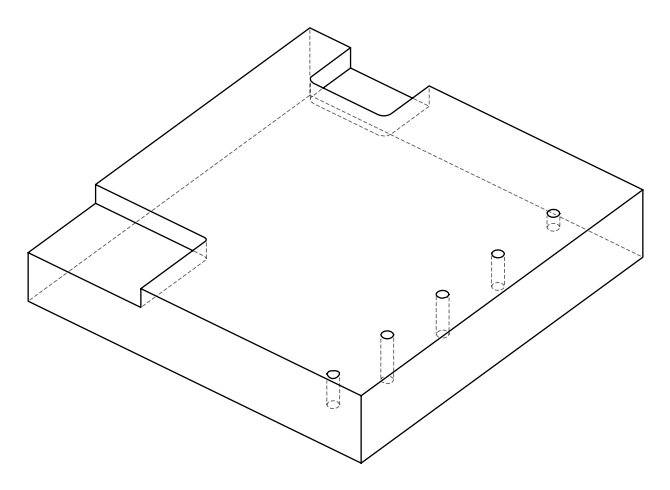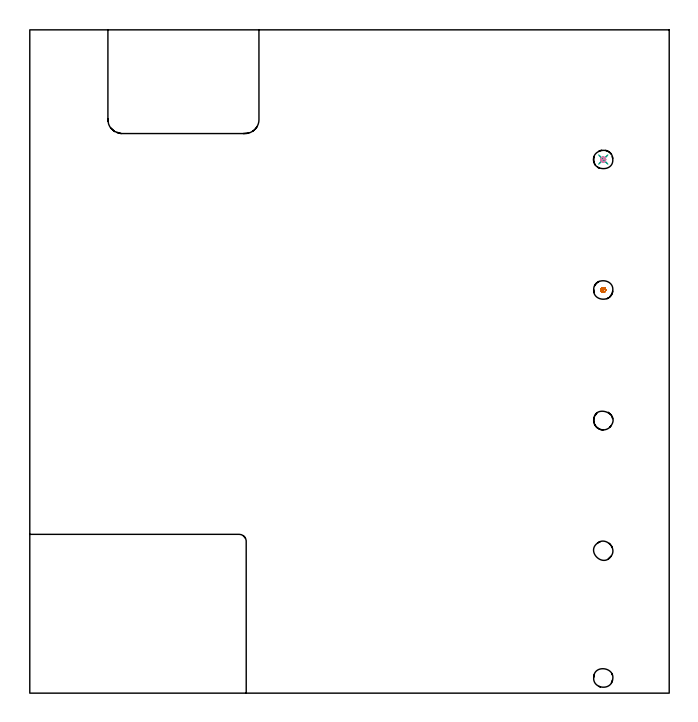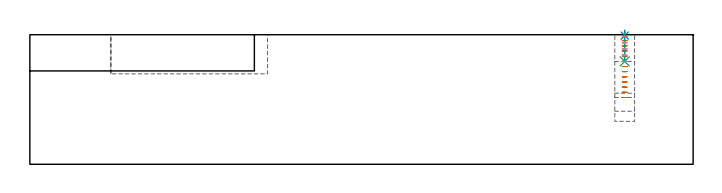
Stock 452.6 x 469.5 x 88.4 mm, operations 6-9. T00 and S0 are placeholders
(PLAN: 9 operations, 5 tool changes, 107.9 min)
(1 MILL_CORNER_NOTCH_RECTANGULAR | CORNER_NOTCH_RECTANGULAR | NXT0201_009 | Follow Part, ap 2, ae 75% | 87.83 min | 425206 mm3)
(2 MILL_SLOT | SLOT_PARTIAL_RECTANGULAR | UGT0201_008 | Follow Part, ap 4, ae 75% | 15.55 min | 208411 mm3)
(3 MILL_BLIND_HOLE_FROM_SOLID_MATERIAL | STEP1POCKET | NXT0201_010 | Spiral | 0.83 min | 5683 mm3)
(4 MILL_BLIND_HOLE_FROM_SOLID_MATERIAL_1 | STEP1POCKET_1 | NXT0201_010 | Spiral | 1.25 min | 8452 mm3)
(5 MILL_BLIND_HOLE_FROM_SOLID_MATERIAL_2 | STEP1POCKET_2 | NXT0201_010 | Spiral | 1.11 min | 7450 mm3)
(6 MILL_BLIND_HOLE_FROM_SOLID_MATERIAL_3 | STEP1POCKET_3 | NXT0201_010 | Spiral | 0.9 min | 6150 mm3)
(7 SPOT_DRILL | STEP1POCKET_4 | NXT0321_9005460120000 | 0.03 min | 2 mm3)
(8 DRILL_BLIND_HOLE_INTO_CENTER | STEP1POCKET_4 | NXT0301_128 | 0.08 min | 1929 mm3)
(9 MILL_ROUGH_BLIND_HOLE_CONTOUR | STEP1POCKET_4 | NXT0201_010 | Spiral | 0.35 min | 648 mm3)
(TOOL NXT0201_009 | ENDMILL 8mm [2P460-0800-NA 1630] | D8 FL26 Z6)
(TOOL UGT0201_008 | End Mill 16 mm | D16 FL32 Z4)
(TOOL NXT0201_010 | ENDMILL 10mm [2P460-1000-NA 1630] | D10 FL30 Z6)
(TOOL NXT0321_9005460120000 | NC Spot Drill, 142deg, 12mm, Carbide, Uncoated | D12 PA142 FL30 Z2)
(TOOL NXT0301_128 | Carbide Drill 12mm [861.1-1200-036A1-GP GC34] | D12 PA150 FL37.4 Z2)
(OP 6 MILL_BLIND_HOLE_FROM_SOLID_MATERIAL_3)
G17 G21 G94 G90
T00 M6
G54
G17 G0 G90 X405.9 Y285.4 S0 M3
G43 Z98.4 H1
Z87.877
G94 G3 X406.491 Y286.559 R0.73 F250.
X404.871 Y286.816 R1.159
X404.484 Y284.371 R1.75
X404.871 Y286.816 R-1.75
X404.678 Y285.594 R0.875
X405.9 Y285.4 R0.875
G0 Z84.354
G3 X406.491 Y286.559 R0.73
X404.871 Y286.816 R1.159
X404.484 Y284.371 R1.75
X404.871 Y286.816 R-1.75
X404.678 Y285.594 R0.875
X405.9 Y285.4 R0.875
G0 Z80.831
G3 X406.491 Y286.559 R0.73
X404.871 Y286.816 R1.159
X404.484 Y284.371 R1.75
X404.871 Y286.816 R-1.75
X404.678 Y285.594 R0.875
X405.9 Y285.4 R0.875
G0 Z77.308
G3 X406.491 Y286.559 R0.73
X404.871 Y286.816 R1.159
X404.484 Y284.371 R1.75
X404.871 Y286.816 R-1.75
X404.678 Y285.594 R0.875
X405.9 Y285.4 R0.875
G0 Z73.785
G3 X406.491 Y286.559 R0.73
X404.871 Y286.816 R1.159
X404.484 Y284.371 R1.75
X404.871 Y286.816 R-1.75
X404.678 Y285.594 R0.875
X405.9 Y285.4 R0.875
G0 Z70.262
G3 X406.491 Y286.559 R0.73
X404.871 Y286.816 R1.159
X404.484 Y284.371 R1.75
X404.871 Y286.816 R-1.75
X404.678 Y285.594 R0.875
X405.9 Y285.4 R0.875
G0 Z66.738
G3 X406.491 Y286.559 R0.73
X404.871 Y286.816 R1.159
X404.484 Y284.371 R1.75
X404.871 Y286.816 R-1.75
X404.678 Y285.594 R0.875
X405.9 Y285.4 R0.875
G0 Z63.215
G3 X406.491 Y286.559 R0.73
X404.871 Y286.816 R1.159
X404.484 Y284.371 R1.75
X404.871 Y286.816 R-1.75
X404.678 Y285.594 R0.875
X405.9 Y285.4 R0.875
G0 Z59.692
G3 X406.491 Y286.559 R0.73
X404.871 Y286.816 R1.159
X404.484 Y284.371 R1.75
X404.871 Y286.816 R-1.75
X404.678 Y285.594 R0.875
X405.9 Y285.4 R0.875
G0 Z56.169
G3 X406.491 Y286.559 R0.73
X404.871 Y286.816 R1.159
X404.484 Y284.371 R1.75
X404.871 Y286.816 R-1.75
X404.678 Y285.594 R0.875
X405.9 Y285.4 R0.875
G0 Z52.646
G3 X406.491 Y286.559 R0.73
X404.871 Y286.816 R1.159
X404.484 Y284.371 R1.75
X404.871 Y286.816 R-1.75
X404.678 Y285.594 R0.875
X405.9 Y285.4 R0.875
G0 Z49.123
G3 X406.491 Y286.559 R0.73
X404.871 Y286.816 R1.159
X404.484 Y284.371 R1.75
X404.871 Y286.816 R-1.75
X404.678 Y285.594 R0.875
X405.9 Y285.4 R0.875
G0 Z45.6
G3 X406.491 Y286.559 R0.73
X404.871 Y286.816 R1.159
X404.484 Y284.371 R1.75
X404.871 Y286.816 R-1.75
X404.678 Y285.594 R0.875
X405.9 Y285.4 R0.875
G0 Z98.4
M5
M2
(OP 7 SPOT_DRILL)
G17 G21 G94 G90
T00 M6
G54
G17 G0 G90 X405.9 Y377.7 S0 M3
G43 Z98.4 H0
G94 G81 G98 Z87.819 F250. R91.4
G80
M5
M2
(OP 8 DRILL_BLIND_HOLE_INTO_CENTER)
G17 G21 G94 G90
T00 M6
G54
G17 G0 G90 X405.9 Y377.7 S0 M3
G43 Z98.4 H1
G94 G81 G98 Z70.2 F250. R90.4
G80
M5
M2
(OP 9 MILL_ROUGH_BLIND_HOLE_CONTOUR)
G17 G21 G94 G90
T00 M6
G54
G17 G0 G90 X405.9 Y377.7 S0 M3
G43 Z98.4 H1
Z87.16
G94 G3 X406.491 Y378.859 R0.73 F250.
X404.871 Y379.116 R1.159
X404.484 Y376.671 R1.75
X404.871 Y379.116 R-1.75
X404.678 Y377.894 R0.875
X405.9 Y377.7 R0.875
G0 Z82.92
G3 X406.491 Y378.859 R0.73
X404.871 Y379.116 R1.159
X404.484 Y376.671 R1.75
X404.871 Y379.116 R-1.75
X404.678 Y377.894 R0.875
X405.9 Y377.7 R0.875
G0 Z78.68
G3 X406.491 Y378.859 R0.73
X404.871 Y379.116 R1.159
X404.484 Y376.671 R1.75
X404.871 Y379.116 R-1.75
X404.678 Y377.894 R0.875
X405.9 Y377.7 R0.875
G0 Z74.44
G3 X406.491 Y378.859 R0.73
X404.871 Y379.116 R1.159
X404.484 Y376.671 R1.75
X404.871 Y379.116 R-1.75
X404.678 Y377.894 R0.875
X405.9 Y377.7 R0.875
G0 Z70.2
G3 X406.491 Y378.859 R0.73
X404.871 Y379.116 R1.159
X404.484 Y376.671 R1.75
X404.871 Y379.116 R-1.75
X404.678 Y377.894 R0.875
X405.9 Y377.7 R0.875
G0 Z98.4
M5
M2
